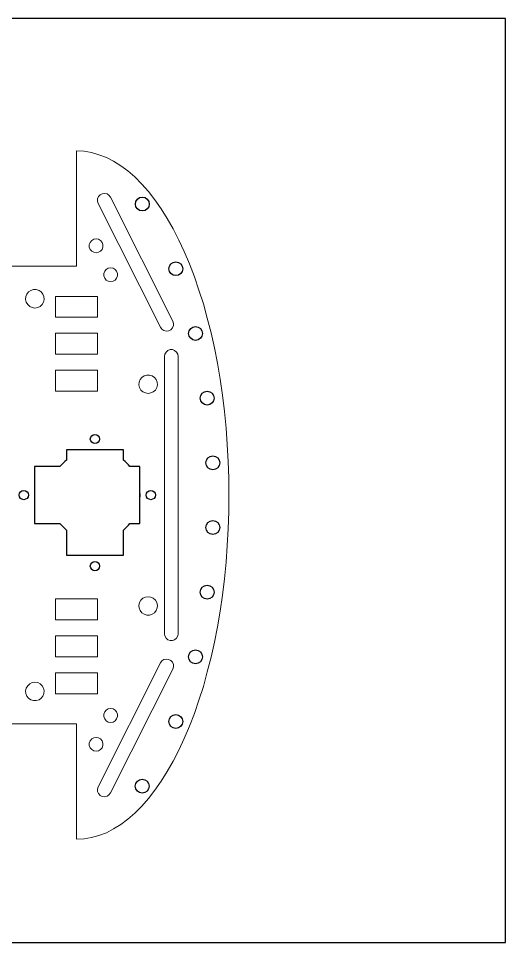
# Model space of a CAD drawing. Header units: millimetres. Extents: x 1937 to 3881, y 1046 to 2135.
# Drawn here: x 2131.8 to 2237.1, y 1899.5 to 2099.5 of the extents above; entities that cross this region are included whole.
import ezdxf

# ---------------------------------------------------------------- set-up
doc = ezdxf.new("R2010")
doc.units = ezdxf.units.MM
doc.layers.add('Layer 1', color=7, linetype='Continuous')

msp = doc.modelspace()

# ---------------------------------------------------------------- linework, layer by layer
msp.add_line((2154.44761, 1983.34618), (2154.44761, 1988.79461))
for points in [[(1937.1491, 2099.51983), (1937.1491, 1899.51983), (2237.1491, 1899.51983), (2237.1491, 2099.51983), (1937.1491, 2099.51983)], [(2154.44761, 2003.93712), (2154.44761, 2006.14618), (2142.14761, 2006.14618), (2142.14761, 2003.93712)], [(2135.24262, 2002.51587), (2135.24262, 1990.21587), (2140.72635, 1990.21587)], [(2140.72635, 2002.51587), (2135.24262, 2002.51587)], [(2155.86887, 1990.21587), (2158.04262, 1990.21587), (2158.04262, 2002.51587), (2155.86887, 2002.51587)], [(2142.14761, 1988.79461), (2142.14761, 1983.34618)], [(2142.14761, 1983.34618), (2154.44761, 1983.34618)]]:
    msp.add_lwpolyline(points)
for centre, radius in [((2158.54947, 2059.35705), 1.5), ((2165.79034, 2045.35705), 1.5), ((2170.07701, 2031.35705), 1.5), ((2172.5923, 2017.35705), 1.5), ((2148.29761, 2008.49618), 1), ((2173.79613, 2003.35705), 1.5), ((2132.89262, 1996.36587), 1), ((2160.39262, 1996.36587), 1), ((2173.79613, 1989.35705), 1.5), ((2148.29761, 1980.99618), 1), ((2172.59368, 1975.35705), 1.5), ((2170.07303, 1961.35705), 1.5), ((2165.78364, 1947.35705), 1.5), ((2158.53719, 1933.35705), 1.5)]:
    msp.add_circle(centre, radius)
for start, end in [(129.0863531, 140.9136469), (39.0863531, 50.9136469), (357.4992425, 2.5007575), (219.0863531, 230.9136469), (309.0863531, 320.9136469)]:
    msp.add_arc((2148.29761, 1996.36587), 9.7543, start, end)
at = {"layer": 'Layer 1', "lineweight": 0}
for points in [[(2177.26066, 2000.01712), (2177.15483, 2003.65073), (2176.94317, 2007.28433), (2176.66093, 2010.88267), (2176.30815, 2014.48101), (2175.88484, 2017.97349), (2175.39094, 2021.466), (2174.79121, 2024.88795), (2174.15622, 2028.20405), (2173.41539, 2031.48488), (2172.60399, 2034.65988), (2171.75733, 2037.76434), (2170.80483, 2040.72766), (2169.81705, 2043.62044), (2168.75872, 2046.4074), (2167.62983, 2049.05323), (2166.46566, 2051.55794), (2165.23094, 2053.95683), (2163.96093, 2056.21461), (2162.65567, 2058.29599), (2161.27983, 2060.27156), (2159.86872, 2062.07072), (2158.42234, 2063.69351), (2156.94066, 2065.21045), (2155.42372, 2066.51573), (2153.90678, 2067.6446), (2152.31928, 2068.6324), (2150.76705, 2069.44378), (2149.14428, 2070.04351), (2147.55678, 2070.50211), (2145.93399, 2070.78433), (2144.31122, 2070.85489), (2144.31122, 2045.87823), (2085.3268, 2045.87823)], [(2148.86205, 2060.48322), (2149.07372, 2060.97711), (2149.4265, 2061.36516), (2149.88511, 2061.57684), (2150.41428, 2061.64738), (2150.90817, 2061.54155), (2151.33149, 2061.25933), (2151.649, 2060.83599), (2165.16038, 2034.02488), (2165.3015, 2033.53101), (2165.26621, 2033.03711), (2165.05455, 2032.54321), (2164.70178, 2032.15517), (2164.24317, 2031.94351), (2163.714, 2031.87295), (2163.2201, 2031.97878), (2162.79677, 2032.26099), (2162.47928, 2032.68433), (2148.9679, 2059.49544), (2148.82678, 2059.98934), (2148.86205, 2060.48322)], [(2147.06289, 2050.57017), (2147.23928, 2051.06405), (2147.59205, 2051.45211), (2148.05066, 2051.73433), (2148.54456, 2051.80489), (2149.07372, 2051.73433), (2149.53233, 2051.45211), (2149.84984, 2051.06405), (2150.02623, 2050.57017), (2150.02623, 2050.041), (2149.84984, 2049.54711), (2149.53233, 2049.15906), (2149.07372, 2048.91211), (2148.54456, 2048.80628), (2148.05066, 2048.91211), (2147.59205, 2049.15906), (2147.23928, 2049.54711), (2147.06289, 2050.041), (2147.06289, 2050.57017)], [(2153.16594, 2044.326), (2153.16594, 2043.79683), (2152.98955, 2043.30293), (2152.67206, 2042.91489), (2152.21343, 2042.63267), (2151.71956, 2042.56211), (2151.19039, 2042.63267), (2150.73178, 2042.91489), (2150.41428, 2043.30293), (2150.23789, 2043.79683), (2150.23789, 2044.326), (2150.41428, 2044.8199), (2150.73178, 2045.20794), (2151.19039, 2045.45489), (2151.71956, 2045.56072), (2152.21343, 2045.45489), (2152.67206, 2045.20794), (2152.98955, 2044.8199), (2153.16594, 2044.326)], [(2137.18511, 2038.11712), (2136.8676, 2037.62322), (2136.44428, 2037.19988), (2135.91512, 2036.95293), (2135.31539, 2036.84711), (2134.71566, 2036.95293), (2134.1865, 2037.19988), (2133.76316, 2037.62322), (2133.44567, 2038.11712), (2133.30455, 2038.71682), (2133.37511, 2039.31655), (2133.58677, 2039.88101), (2133.93955, 2040.33961), (2134.43345, 2040.6571), (2134.99788, 2040.83349), (2135.59761, 2040.83349), (2136.19734, 2040.6571), (2136.65594, 2040.33961), (2137.04399, 2039.88101), (2137.25567, 2039.31655), (2137.29094, 2038.71682), (2137.18511, 2038.11712)], [(2139.79567, 2039.35184), (2148.82678, 2039.35184), (2148.82678, 2034.87156), (2139.79567, 2034.87156), (2139.79567, 2039.35184)], [(2139.79567, 2031.37905), (2148.82678, 2031.37905), (2148.82678, 2026.8635), (2139.79567, 2026.8635), (2139.79567, 2031.37905)], [(2165.54843, 2027.67488), (2165.97177, 2027.32211), (2166.21872, 2026.8635), (2166.32455, 2026.3696), (2166.32455, 1966.36211), (2166.21872, 1965.86821), (2165.97177, 1965.40961), (2165.54843, 1965.05683), (2165.08982, 1964.88044), (2164.56066, 1964.88044), (2164.06678, 1965.05683), (2163.67871, 1965.40961), (2163.39649, 1965.86821), (2163.32593, 1966.36211), (2163.32593, 2026.3696), (2163.39649, 2026.8635), (2163.67871, 2027.32211), (2164.06678, 2027.67488), (2164.56066, 2027.85127), (2165.08982, 2027.85127), (2165.54843, 2027.67488)], [(2139.79567, 2023.37099), (2148.82678, 2023.37099), (2148.82678, 2018.85544), (2139.79567, 2018.85544), (2139.79567, 2023.37099)], [(2161.66787, 2019.63155), (2161.38566, 2019.10239), (2160.92705, 2018.71434), (2160.39788, 2018.46739), (2159.79816, 2018.36156), (2159.23372, 2018.46739), (2158.66928, 2018.71434), (2158.24595, 2019.10239), (2157.96373, 2019.63155), (2157.82261, 2020.23128), (2157.85788, 2020.79572), (2158.06956, 2021.36017), (2158.4576, 2021.81878), (2158.9515, 2022.17156), (2159.51594, 2022.34795), (2160.11566, 2022.34795), (2160.6801, 2022.17156), (2161.174, 2021.81878), (2161.52678, 2021.36017), (2161.77372, 2020.79572), (2161.80899, 2020.23128), (2161.66787, 2019.63155)], [(2085.3268, 1946.8535), (2144.31122, 1946.8535), (2144.31122, 1921.87684), (2145.93399, 1921.9474), (2147.55678, 1922.22962), (2149.14428, 1922.65296), (2150.76705, 1923.28795), (2152.31928, 1924.09934), (2153.90678, 1925.08711), (2155.42372, 1926.216), (2156.94066, 1927.52129), (2158.42234, 1929.00296), (2159.86872, 1930.66099), (2161.27983, 1932.46017), (2162.65567, 1934.43572), (2163.96093, 1936.51712), (2165.23094, 1938.77488), (2166.46566, 1941.17379), (2167.62983, 1943.6785), (2168.75872, 1946.32434), (2169.81705, 1949.11129), (2170.80483, 1951.96878), (2171.75733, 1954.96739), (2172.60399, 1958.07183), (2173.41539, 1961.24683), (2174.15622, 1964.52766), (2174.79121, 1967.84378), (2175.39094, 1971.26573), (2175.88484, 1974.72295), (2176.30815, 1978.25073), (2176.66093, 1981.81377), (2176.94317, 1985.44738), (2177.15483, 1989.04572), (2177.26066, 1992.71461), (2177.29595, 1996.34822), (2177.26066, 2000.01712)], [(2161.80899, 1972.50045), (2161.77372, 1971.93599), (2161.52678, 1971.37156), (2161.174, 1970.91295), (2160.6801, 1970.56017), (2160.11566, 1970.38379), (2159.51594, 1970.38379), (2158.9515, 1970.56017), (2158.4576, 1970.91295), (2158.06956, 1971.37156), (2157.85788, 1971.93599), (2157.82261, 1972.50045), (2157.96373, 1973.10016), (2158.24595, 1973.59405), (2158.66928, 1974.01739), (2159.23372, 1974.26434), (2159.79816, 1974.37017), (2160.39788, 1974.26434), (2160.92705, 1974.01739), (2161.38566, 1973.59405), (2161.66787, 1973.10016), (2161.80899, 1972.50045)], [(2139.79567, 1969.36072), (2139.79567, 1973.87627), (2148.82678, 1973.87627), (2148.82678, 1969.36072), (2139.79567, 1969.36072)], [(2148.82678, 1965.86821), (2148.82678, 1961.35266), (2139.79567, 1961.35266), (2139.79567, 1965.86821), (2148.82678, 1965.86821)], [(2151.649, 1931.89572), (2151.33149, 1931.4724), (2150.90817, 1931.19016), (2150.41428, 1931.08433), (2149.88511, 1931.11962), (2149.4265, 1931.36655), (2149.07372, 1931.75462), (2148.86205, 1932.21323), (2148.82678, 1932.74239), (2148.9679, 1933.23629), (2162.47928, 1960.04738), (2162.79677, 1960.47072), (2163.2201, 1960.75293), (2163.714, 1960.85879), (2164.24317, 1960.78823), (2164.70178, 1960.57655), (2165.05455, 1960.1885), (2165.26621, 1959.6946), (2165.3015, 1959.20073), (2165.16038, 1958.67156), (2151.649, 1931.89572)], [(2139.79567, 1953.37989), (2139.79567, 1957.86017), (2148.82678, 1957.86017), (2148.82678, 1953.37989), (2139.79567, 1953.37989)], [(2137.25567, 1953.41516), (2137.04399, 1952.85073), (2136.65594, 1952.39212), (2136.19734, 1952.07461), (2135.59761, 1951.89822), (2134.99788, 1951.89822), (2134.43345, 1952.07461), (2133.93955, 1952.39212), (2133.58677, 1952.85073), (2133.37511, 1953.41516), (2133.30455, 1954.01489), (2133.44567, 1954.57935), (2133.76316, 1955.10851), (2134.1865, 1955.53183), (2134.71566, 1955.77878), (2135.31539, 1955.84934), (2135.91512, 1955.77878), (2136.44428, 1955.53183), (2136.8676, 1955.10851), (2137.18511, 1954.57935), (2137.29094, 1954.01489), (2137.25567, 1953.41516)], [(2153.16594, 1948.9349), (2153.16594, 1948.40573), (2152.98955, 1947.91184), (2152.67206, 1947.52379), (2152.21343, 1947.24155), (2151.71956, 1947.17101), (2151.19039, 1947.24155), (2150.73178, 1947.52379), (2150.41428, 1947.91184), (2150.23789, 1948.40573), (2150.23789, 1948.9349), (2150.41428, 1949.42878), (2150.73178, 1949.81685), (2151.19039, 1950.06377), (2151.71956, 1950.16962), (2152.21343, 1950.06377), (2152.67206, 1949.81685), (2152.98955, 1949.42878), (2153.16594, 1948.9349)], [(2148.05066, 1940.9974), (2147.59205, 1941.27962), (2147.23928, 1941.66767), (2147.06289, 1942.16156), (2147.06289, 1942.69073), (2147.23928, 1943.18461), (2147.59205, 1943.57267), (2148.05066, 1943.81962), (2148.54456, 1943.92545), (2149.07372, 1943.81962), (2149.53233, 1943.57267), (2149.84984, 1943.18461), (2150.02623, 1942.69073), (2150.02623, 1942.16156), (2149.84984, 1941.66767), (2149.53233, 1941.27962), (2149.07372, 1940.9974), (2148.54456, 1940.92684), (2148.05066, 1940.9974)]]:
    msp.add_lwpolyline(points, dxfattribs=at)

doc.saveas('drawing.dxf')
